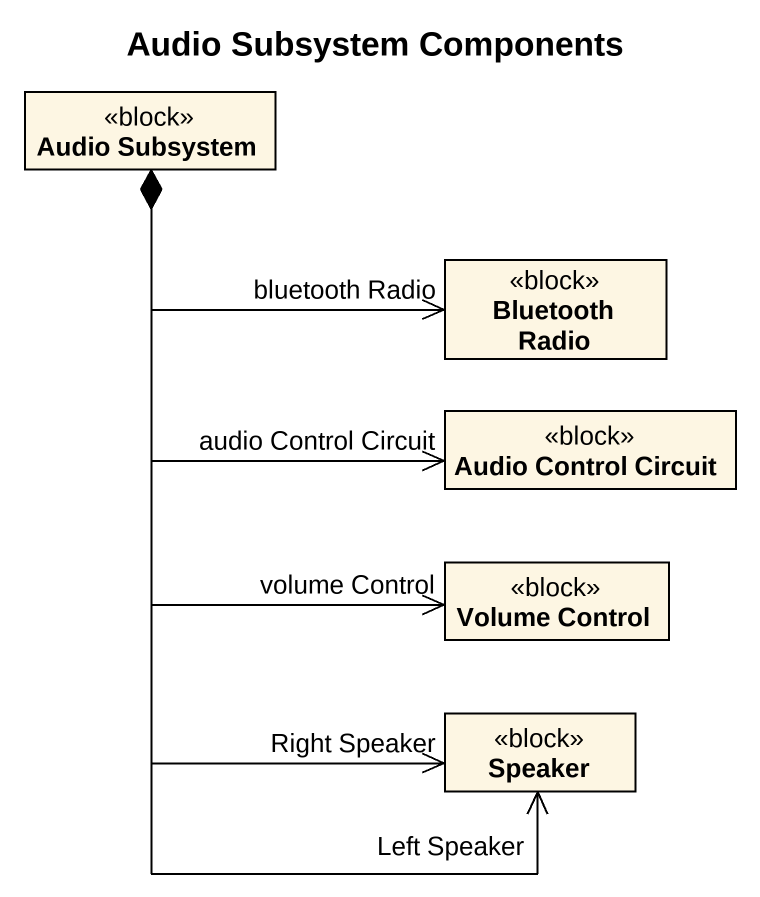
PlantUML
@startuml
title Audio Subsystem Components
hide circle
hide empty members
class "Audio Subsystem" as Audio_Subsystem <<block>>
class "Bluetooth Radio" as Bluetooth_Radio <<block>>
class "Audio Control Circuit" as Audio_Control_Circuit <<block>>
class "Volume Control" as Volume_Control <<block>>
class Speaker <<block>>
Audio_Subsystem *-right-> "bluetooth Radio" Bluetooth_Radio
Audio_Subsystem *--> "audio Control Circuit" Audio_Control_Circuit
Audio_Subsystem *--> "volume Control" Volume_Control
Audio_Subsystem *--> "Left Speaker" Speaker
Audio_Subsystem *--> "Right Speaker" Speaker
@enduml
